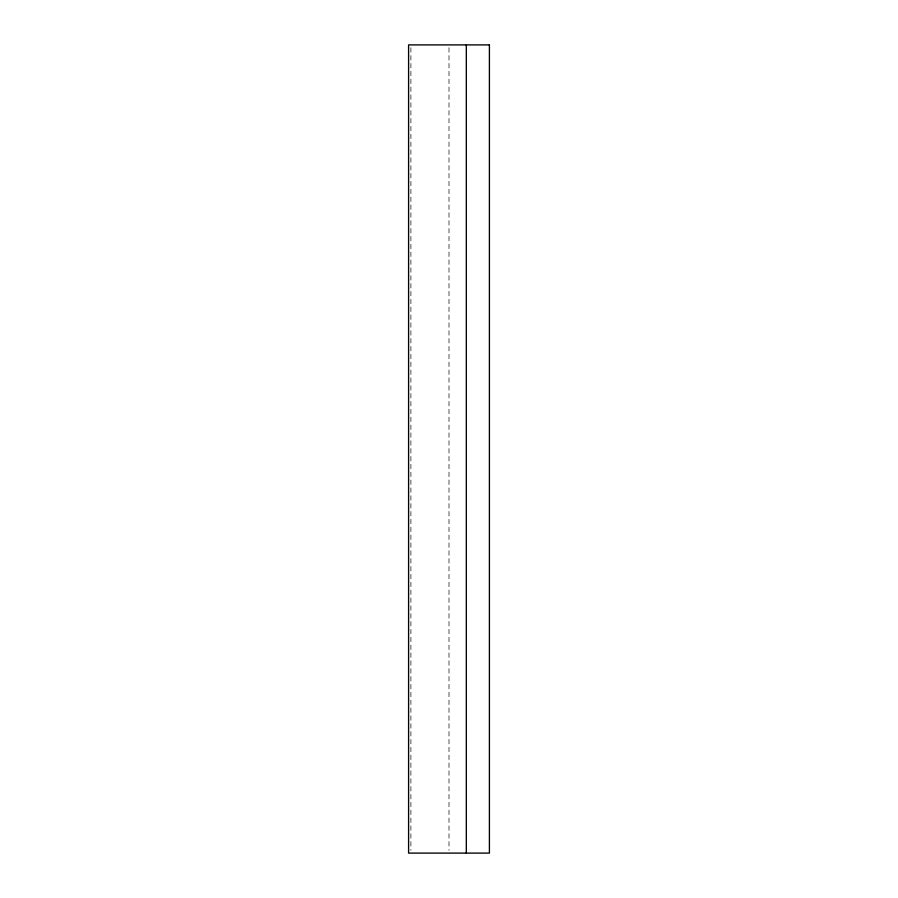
<?xml version="1.0" encoding="UTF-8"?>
<svg xmlns="http://www.w3.org/2000/svg" width="898" height="898" viewBox="0 0 898 898"><rect width="100%" height="100%" fill="white"/><g stroke="black" fill="none" stroke-linecap="round" stroke-linejoin="round"><path stroke-width="0.67" stroke-dasharray="4.49 3.37" d="M449 47.706L449 850.294M410.902 47.706L410.902 850.294"/><path stroke-width="1.35" d="M466.32 44.9L466.32 853.1M489.41 44.9L408.59 44.9L408.59 853.1L489.41 853.1L489.41 44.9"/></g></svg>
